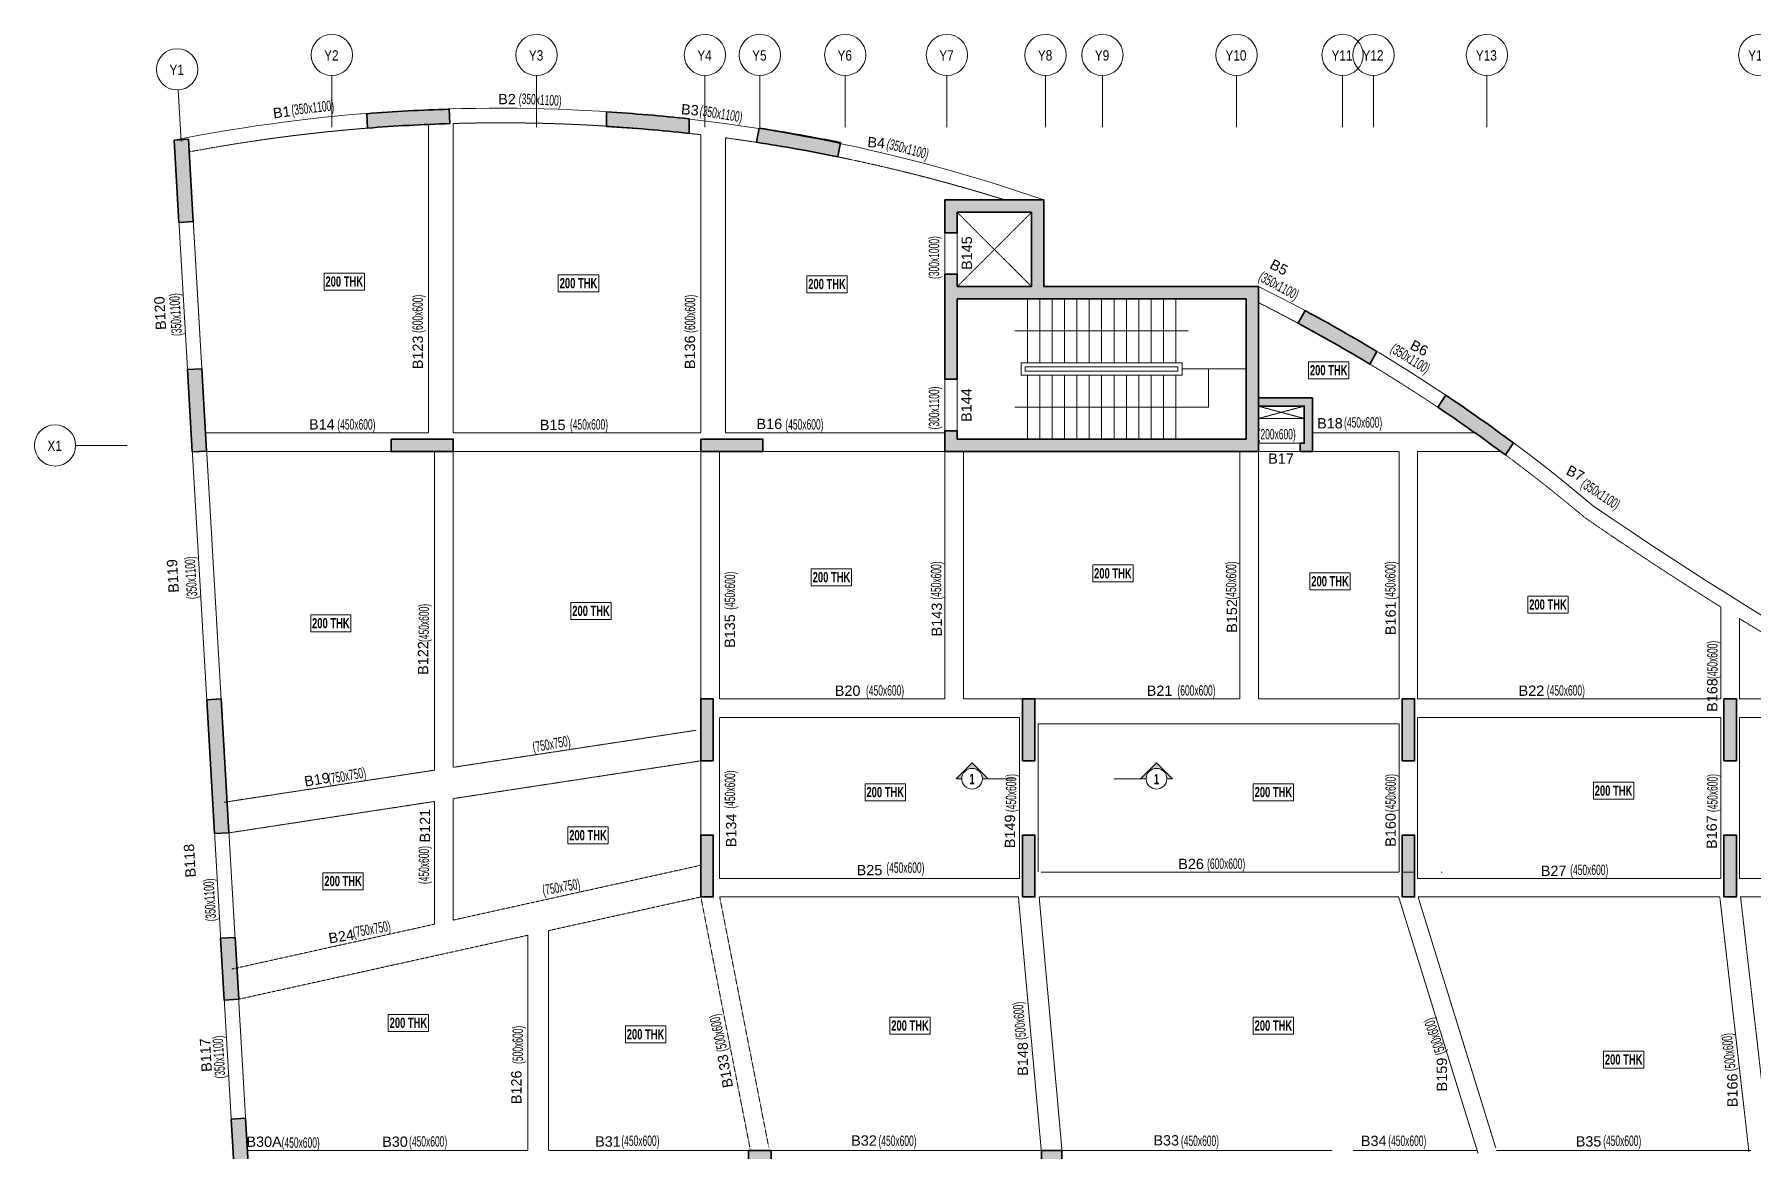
# Model space of a CAD drawing. Header units: millimetres. Extents: x -13 to 70221, y 3584 to 63200.
# Drawn here: x -13 to 41636, y 36136 to 63200 of the extents above; entities that cross this region are included whole.
import ezdxf
from ezdxf.enums import TextEntityAlignment as Align

# ---------------------------------------------------------------- set-up
doc = ezdxf.new("R2010")
doc.units = ezdxf.units.MM
doc.linetypes.add('Grid Line', pattern=[2222.5, 1270, -317.5, 317.5, -317.5])
doc.linetypes.add('HIDDEN', pattern=[0.375, 0.25, -0.125])
for name, color, linetype, lineweight in [('A-ANNO-DIMS', 8, 'Continuous', 15), ('A-DETL-MISC', 35, 'Continuous', 15), ('A-FLOR-IDEN', 11, 'Continuous', 9), ('A-GRIDS', 8, 'Continuous', 9), ('A-HIDD-ABVE', 8, 'HIDDEN', 20), ('G-ANNO-SYMB', 1, 'Continuous', 9), ('S-BEAM', 7, 'Continuous', 18), ('S-BEAM-IDEN', 2, 'Continuous', 9), ('S-COL HATCH', 9, 'Continuous', 0), ('S-COLS', 5, 'Continuous', 35), ('S-GRIDS', 8, 'Continuous', 9)]:
    doc.layers.add(name, color=color, linetype=linetype, lineweight=lineweight)
doc.layers.add('Beam Nos', color=7, linetype='Continuous')
doc.layers.add('changes', color=7, linetype='Continuous')
doc.styles.add('Arial Narrow', font='ARIALN.TTF', dxfattribs={"height": 400})
doc.styles.add('Dim.s & Anno.(Misc.)', font='ARIALN.TTF')
doc.styles.add('SC-BBS1', font='SansSerif')
doc.styles.add('Swis721 LtCn BT', font='swisscl.ttf', dxfattribs={"width": 0.9, "height": 233.355162})
doc.styles.add('Swis721 LtCn BT_B', font='', dxfattribs={"width": 0.9, "height": 246.918336})
doc.styles.get('Swis721 LtCn BT_B').set_extended_font_data('Swis721 LtCn BT', bold=True)
doc.dimstyles.new('A-GFC-100', dxfattribs={"dimscale": 100, "dimtxt": 1.75, "dimasz": 1.5, "dimexe": 1.5, "dimexo": 0, "dimgap": 1, "dimtad": 1, "dimdsep": 46, "dimtxsty": 'Dim.s & Anno.(Misc.)', "dimblk": 'ARCHTICK', "dimcen": 0, "dimdle": 1.5, "dimclrd": 256, "dimclre": 8, "dimclrt": 6, "dimazin": 2, "dimtfac": 1, "dimtix": 1, "dimtmove": 2, "dimatfit": 3, "dimfxl": 1, "dimtolj": 1, "dimlwd": -1, "dimlwe": 9, "dimarcsym": 0})

# ---------------------------------------------------------------- blocks, each defined once
blk = doc.blocks.new('_ARCHTICK')
at = {"color": 0, "linetype": 'ByBlock', "const_width": 0.15}
blk.add_lwpolyline([(-0.5, -0.5), (0.5, 0.5)], dxfattribs=at)
blk = doc.blocks.new('A$Cb7cd9481')
at = {"layer": 'S-COL HATCH', "transparency": 33554687}
h = blk.add_hatch(color=256, dxfattribs=at)
h.dxf.hatch_style = 1
h.paths.add_polyline_path([(-9681, 41101), (-9700, 41450, 0.01185), (-11697, 41341), (-11678, 40991, -0.011949)])
h = blk.add_hatch(color=256, dxfattribs=at)
h.dxf.hatch_style = 1
h.paths.add_polyline_path([(-3886, 40864), (-3886, 41216, 0.011892), (-5886, 41384), (-5886, 41033, -0.011992)])
h = blk.add_hatch(color=256, dxfattribs=at)
h.dxf.hatch_style = 1
h.paths.add_polyline_path([(-282, 40295), (-212, 40638, 0.011811), (-2182, 40990), (-2251, 40647, -0.01191)])
h = blk.add_hatch(color=256, dxfattribs=at)
h.dxf.hatch_style = 1
h.paths.add_polyline_path([(-16019, 40721), (-16368, 40700), (-16252, 38704), (-15902, 38724)])
h = blk.add_hatch(color=256, dxfattribs=at)
h.dxf.hatch_style = 1
h.paths.add_polyline_path([(9915, 37151), (4715, 37151), (4715, 39251), (2315, 39251), (2315, 38451), (2615, 38451), (2615, 38951), (4415, 38951), (4415, 37151), (2615, 37151), (2615, 37451), (2315, 37451), (2315, 34901), (2615, 34901), (2615, 36851), (9615, 36851), (9615, 33451), (2615, 33451), (2615, 33651), (2315, 33651), (2315, 33151), (9915, 33151)])
h = blk.add_hatch(color=256, dxfattribs=at)
h.dxf.hatch_style = 1
h.paths.add_polyline_path([(11046, 36567), (10880, 36258, -0.01191), (12618, 35269), (12784, 35577, 0.011811)])
h = blk.add_hatch(color=256, dxfattribs=at)
h.dxf.hatch_style = 1
h.paths.add_polyline_path([(-15694, 35157), (-16043, 35136), (-15927, 33140), (-15578, 33160)])
h = blk.add_hatch(color=256, dxfattribs=at)
h.dxf.hatch_style = 1
h.paths.add_polyline_path([(11225, 34450), (9915, 34450), (9915, 34250), (11025, 34250), (11025, 33350), (10925, 33350), (10925, 33151), (11225, 33150), (11225, 33350)])
h = blk.add_hatch(color=256, dxfattribs=at)
h.dxf.hatch_style = 1
h.paths.add_polyline_path([(14462, 34513), (14267, 34222, -0.01191), (15902, 33069), (16097, 33360, 0.011811)])
h = blk.add_hatch(color=256, dxfattribs=at)
h.dxf.hatch_style = 1
h.paths.add_polyline_path([(-11102, 33451), (-11102, 33151), (-9602, 33151), (-9602, 33451)])
h = blk.add_hatch(color=256, dxfattribs=at)
h.dxf.hatch_style = 1
h.paths.add_polyline_path([(-3600, 33451), (-3600, 33151), (-2100, 33151), (-2100, 33451)])
h = blk.add_hatch(color=256, dxfattribs=at)
h.dxf.hatch_style = 1
h.paths.add_polyline_path([(-15227, 27150), (-15577, 27130), (-15387, 23885), (-15038, 23905)])
h = blk.add_hatch(color=256, dxfattribs=at)
h.dxf.hatch_style = 1
h.paths.add_polyline_path([(-3600, 25651), (-3300, 25651), (-3300, 27151), (-3600, 27151)])
h = blk.add_hatch(color=256, dxfattribs=at)
h.dxf.hatch_style = 1
h.paths.add_polyline_path([(-3600, 25651), (-3300, 25651), (-3300, 27151), (-3600, 27151)])
h = blk.add_hatch(color=256, dxfattribs=at)
h.dxf.hatch_style = 1
h.paths.add_polyline_path([(4200, 25651), (4500, 25651), (4500, 27151), (4200, 27151)])
h = blk.add_hatch(color=256, dxfattribs=at)
h.dxf.hatch_style = 1
h.paths.add_polyline_path([(4200, 25651), (4500, 25651), (4500, 27151), (4200, 27151)])
h = blk.add_hatch(color=256, dxfattribs=at)
h.dxf.hatch_style = 1
h.paths.add_polyline_path([(13400, 25651), (13700, 25651), (13700, 27151), (13400, 27151)])
h = blk.add_hatch(color=256, dxfattribs=at)
h.dxf.hatch_style = 1
h.paths.add_polyline_path([(13400, 25651), (13700, 25651), (13700, 27151), (13400, 27151)])
h = blk.add_hatch(color=256, dxfattribs=at)
h.dxf.hatch_style = 1
h.paths.add_polyline_path([(21200, 25651), (21500, 25651), (21500, 27151), (21200, 27151)])
h = blk.add_hatch(color=256, dxfattribs=at)
h.dxf.hatch_style = 1
h.paths.add_polyline_path([(21200, 25651), (21500, 25651), (21500, 27151), (21200, 27151)])
h = blk.add_hatch(color=256, dxfattribs=at)
h.dxf.hatch_style = 1
h.paths.add_polyline_path([(-3600, 22351), (-3300, 22351), (-3300, 23851), (-3600, 23851)])
h = blk.add_hatch(color=256, dxfattribs=at)
h.dxf.hatch_style = 1
h.paths.add_polyline_path([(-3600, 22351), (-3300, 22351), (-3300, 23851), (-3600, 23851)])
h = blk.add_hatch(color=256, dxfattribs=at)
h.dxf.hatch_style = 1
h.paths.add_polyline_path([(4200, 22351), (4500, 22351), (4500, 23851), (4200, 23851)])
h = blk.add_hatch(color=256, dxfattribs=at)
h.dxf.hatch_style = 1
h.paths.add_polyline_path([(4200, 22351), (4500, 22351), (4500, 23851), (4200, 23851)])
h = blk.add_hatch(color=256, dxfattribs=at)
h.dxf.hatch_style = 1
h.paths.add_polyline_path([(13400, 22351), (13700, 22351), (13700, 23851), (13400, 23851)])
h = blk.add_hatch(color=256, dxfattribs=at)
h.dxf.hatch_style = 1
h.paths.add_polyline_path([(13400, 22351), (13700, 22351), (13700, 23851), (13400, 23851)])
h = blk.add_hatch(color=256, dxfattribs=at)
h.dxf.hatch_style = 1
h.paths.add_polyline_path([(21200, 22351), (21500, 22351), (21500, 23851), (21200, 23851)])
h = blk.add_hatch(color=256, dxfattribs=at)
h.dxf.hatch_style = 1
h.paths.add_polyline_path([(21200, 22351), (21500, 22351), (21500, 23851), (21200, 23851)])
h = blk.add_hatch(color=256, dxfattribs=at)
h.dxf.hatch_style = 1
h.paths.add_polyline_path([(-15239, 21348), (-15152, 19851), (-14802, 19871), (-14890, 21369)])
h = blk.add_hatch(color=256, dxfattribs=at)
h.dxf.hatch_style = 1
h.paths.add_polyline_path([(-14983, 16966), (-14896, 15469), (-14547, 15489), (-14634, 16986)])
at = {"layer": 'S-COLS'}
for p, q in [((4715, 39251, 0), (2315, 39251, 0)), ((4715, 37151, 0), (4715, 39251, 0)), ((4415, 38951, 0), (2615, 38951, 0)), ((4415, 37151, 0), (4415, 38951, 0)), ((4415, 37151, 0), (2615, 37151)), ((9915, 37151), (4715, 37151, 0)), ((9915, 33151), (9915, 37151)), ((2615, 36851), (9615, 36851)), ((2615, 34901), (2615, 36851)), ((9615, 36851), (9615, 33451)), ((2315, 34901), (2615, 34901)), ((2315, 33651), (2315, 33151)), ((2615, 33651), (2315, 33651)), ((2615, 33451), (2615, 33651)), ((9615, 33451), (2615, 33451)), ((2315, 33151), (9915, 33151))]:
    blk.add_line(p, q, dxfattribs=at)
at = {"layer": 'S-COLS', "elevation": 0}
for points in [[(-9700, 41450, 0.01185), (-11697, 41341), (-11678, 40991, -0.011949), (-9681, 41101), (-9700, 41450)], [(-5886, 41384, -0.011892), (-3886, 41216), (-3886, 40864, 0.011992), (-5886, 41033), (-5886, 41384)], [(-282, 40295), (-212, 40638, 0.011811), (-2182, 40990), (-2251, 40647, -0.01191), (-282, 40295)], [(12784, 35577, 0.011811), (11046, 36567), (10880, 36258, -0.01191), (12618, 35269), (12784, 35577)], [(14462, 34513), (14267, 34222, -0.01191), (15902, 33069), (16097, 33360, 0.011811), (14462, 34513)]]:
    blk.add_lwpolyline(points, format="xyb", dxfattribs=at)
for points in [[(-16368, 40700), (-16019, 40721), (-15902, 38724), (-16252, 38704)], [(-16043, 35136), (-15694, 35157), (-15578, 33160), (-15927, 33140)], [(-11102, 33451), (-11102, 33151), (-9602, 33151), (-9602, 33451)], [(-3600, 33451), (-3600, 33151), (-2100, 33151), (-2100, 33451)], [(-15577, 27130), (-15227, 27150), (-15038, 23905), (-15387, 23885)], [(-3600, 25651), (-3300, 25651), (-3300, 27151), (-3600, 27151)], [(-3600, 25651), (-3300, 25651), (-3300, 27151), (-3600, 27151)], [(4200, 25651), (4500, 25651), (4500, 27151), (4200, 27151)], [(4200, 25651), (4500, 25651), (4500, 27151), (4200, 27151)], [(13400, 25651), (13700, 25651), (13700, 27151), (13400, 27151)], [(13400, 25651), (13700, 25651), (13700, 27151), (13400, 27151)], [(21200, 25651), (21500, 25651), (21500, 27151), (21200, 27151)], [(21200, 25651), (21500, 25651), (21500, 27151), (21200, 27151)], [(-3600, 22351), (-3300, 22351), (-3300, 23851), (-3600, 23851)], [(-3600, 22351), (-3300, 22351), (-3300, 23851), (-3600, 23851)], [(4200, 22351), (4500, 22351), (4500, 23851), (4200, 23851)], [(4200, 22351), (4500, 22351), (4500, 23851), (4200, 23851)], [(13400, 22351), (13700, 22351), (13700, 23851), (13400, 23851)], [(13400, 22351), (13700, 22351), (13700, 23851), (13400, 23851)], [(21200, 22351), (21500, 22351), (21500, 23851), (21200, 23851)], [(21200, 22351), (21500, 22351), (21500, 23851), (21200, 23851)], [(-15239, 21348), (-14890, 21369), (-14802, 19871), (-15152, 19851)], [(-14983, 16966), (-14634, 16986), (-14547, 15489), (-14896, 15469)]]:
    blk.add_lwpolyline(points, close=True, dxfattribs=at)
for points in [[(2615, 38951), (2615, 38451), (2315, 38451), (2315, 39251)], [(2615, 37151), (2615, 37451), (2315, 37451), (2315, 34901)], [(9915, 34450), (11225, 34450), (11225, 33350), (11225, 33150), (10925, 33151), (10925, 33350), (11025, 33350), (11025, 34250), (9915, 34250), (9915, 34450)]]:
    blk.add_lwpolyline(points, dxfattribs=at)
blk = doc.blocks.new('A$C0921b736')
at = {"layer": 'S-COL HATCH', "transparency": 33554687}
h = blk.add_hatch(color=256, dxfattribs=at)
h.dxf.hatch_style = 1
h.paths.add_polyline_path([(5425, 11675), (5425, 11275), (10175, 11275), (10175, 11675)])
h.paths.add_polyline_path([(5425, 11675), (5975, 11675), (5975, 22675), (5425, 22675)])
h = blk.add_hatch(color=256, dxfattribs=at)
h.dxf.hatch_style = 1
h.paths.add_polyline_path([(12525, 12975), (13025, 12975), (13025, 22675), (12525, 22675)])
at = {"layer": 'S-COLS'}
blk.add_lwpolyline([(5425, 11675), (5425, 22675), (5975, 22675), (5975, 11675), (5425, 11675)], dxfattribs=at)
at = {"layer": 'S-COLS', "elevation": 0}
blk.add_lwpolyline([(12525, 12975), (13025, 12975), (13025, 22675), (12525, 22675)], close=True, dxfattribs=at)
blk = doc.blocks.new('Grid - Type 1 Structural-6743905-9TH FLOOR LVL')
at = {"layer": 'A-GRIDS'}
blk.add_circle((0, 0), 4, dxfattribs=at)
blk = doc.blocks.new('A$C45bf0ae9')
at = {"layer": 'S-GRIDS', "linetype": 'Grid Line'}
for p, q in [((-12545, 41014), (-12545, 42264)), ((-7583, 41014), (-7583, 42264)), ((-3500, 41014), (-3500, 42264)), ((-2170, 41014), (-2170, 42264)), ((-100, 41014), (-100, 42264)), ((2365, 41014), (2365, 42264)), ((4755, 41014), (4755, 42264)), ((6135, 41014), (6135, 42264)), ((9385, 41014), (9385, 42264)), ((11955, 41014), (11955, 42264)), ((12705, 41014), (12705, 42264)), ((15455, 41014), (15455, 42264)), ((-16192, 40669), (-16265, 41917)), ((-17504, 33297), (-18754, 33297))]:
    blk.add_line(p, q, dxfattribs=at)
at = {"layer": 'A-GRIDS', "xscale": 124.9999999999999, "yscale": 124.9999999999999, "zscale": 124.9999999999999}
for p, rotation in [((-16294, 42416), 3.339999999999538), ((-19254, 33297), 89.99999999999982)]:
    blk.add_blockref('Grid - Type 1 Structural-6743905-9TH FLOOR LVL', p, dxfattribs=dict(at, rotation=rotation))
for p in [(-12545, 42764), (-7583, 42764), (-3500, 42764), (-2170, 42764), (-100, 42764), (2365, 42764), (4755, 42764), (6135, 42764), (9385, 42764), (11955, 42764), (12705, 42764), (15455, 42764), (22055, 42764)]:
    blk.add_blockref('Grid - Type 1 Structural-6743905-9TH FLOOR LVL', p, dxfattribs=at)
at = {"layer": 'A-GRIDS', "lineweight": 18, "char_height": 250, "attachment_point": 1, "style": 'Arial Narrow'}
for s, insert, width in [('Y1', (-16480, 42530), 440.93), ('Y2', (-12731, 42879), 440.93), ('Y3', (-7769, 42879), 440.93), ('Y4', (-3686, 42879), 440.93), ('Y5', (-2356, 42879), 440.93), ('Y6', (-286, 42879), 440.93), ('Y7', (2179, 42879), 440.93), ('Y8', (4569, 42879), 440.93), ('Y9', (5949, 42879), 440.93), ('Y10', (9116, 42879), 641.35), ('Y11', (11686, 42879), 641.35), ('Y12', (12436, 42879), 641.35), ('Y13', (15186, 42879), 641.35), ('Y14', (21786, 42879), 641.35), ('X1', (-19437, 33415), 440.93)]:
    blk.add_mtext(s, dxfattribs=dict(at, insert=insert, width=width))
blk = doc.blocks.new('Detail View - M_Section Head - Structural Type 1-785420-STILT FLOOR FRAMING PLAN')
at = {"layer": 'G-ANNO-SYMB'}
h = blk.add_hatch(color=9, dxfattribs=at)
edge = h.paths.add_edge_path(flags=0)
edge.add_line((-8.5, 0), (-9.86, 0))
edge.add_line((-9.86, 0), (-5.99, 3.87))
edge.add_line((-5.99, 3.87), (-2.12, 0))
edge.add_line((-2.12, 0), (-3.5, 0))
edge.add_arc((-6, 0), 2.5, 360, 540)
for p, q in [((-5.99, 3.87), (-9.86, 0)), ((-5.99, 3.87), (-2.12, 0)), ((-8.5, 0), (-9.86, 0)), ((-3.5, 0), (-2.12, 0))]:
    blk.add_line(p, q, dxfattribs=at)
at = {"layer": 'G-ANNO-SYMB', "color": 5}
for p, q in [((-5.99, 3.87), (-9.86, 0)), ((-2.12, 0), (-5.99, 3.87)), ((-9.86, 0), (-8.5, 0)), ((-3.5, 0), (4.24, 0)), ((-3.5, 0), (-2.12, 0))]:
    blk.add_line(p, q, dxfattribs=at)
at = {"layer": 'G-ANNO-SYMB'}
blk.add_arc((-6, 0), 2.5, 360, 180, dxfattribs=at)
at = {"layer": 'G-ANNO-SYMB', "color": 5}
for start, end in [(360, 180), (180, 360)]:
    blk.add_arc((-6, 0), 2.5, start, end, dxfattribs=at)
blk = doc.blocks.new('A$C21ee9bdd')
at = {"layer": 'A-DETL-MISC'}
for p, q in [((-5300, 0), (-5300, -1550)), ((-5000, 0), (-5000, -1550)), ((-4700, 0), (-4700, -1550)), ((-4400, 0), (-4400, -1550)), ((-4100, 0), (-4100, -1550)), ((-3800, 0), (-3800, -1550)), ((-3500, 0), (-3500, -1550)), ((-3200, 0), (-3200, -1550)), ((-2900, 0), (-2900, -1550)), ((-2600, 0), (-2600, -1550)), ((-2300, 0), (-2300, -1550)), ((-2000, 0), (-2000, -1550)), ((-1700, 0), (-1700, -1550)), ((-5300, -3400), (-5300, -1850)), ((-5000, -3400), (-5000, -1850)), ((-4700, -3400), (-4700, -1850)), ((-4400, -3400), (-4400, -1850)), ((-4100, -3400), (-4100, -1850)), ((-3800, -3400), (-3800, -1850)), ((-3500, -3400), (-3500, -1850)), ((-3200, -3400), (-3200, -1850)), ((-2900, -3400), (-2900, -1850)), ((-2600, -3400), (-2600, -1850)), ((-2300, -3400), (-2300, -1850)), ((-2000, -3400), (-2000, -1850)), ((-1700, -3400), (-1700, -1850)), ((-1550, -1700), (0, -1700))]:
    blk.add_line(p, q, dxfattribs=at)
for points in [[(-1550, -1550), (-1550, -1850), (-5450, -1850), (-5450, -1550)], [(-1650, -1650), (-1650, -1750), (-5350, -1750), (-5350, -1650)]]:
    blk.add_lwpolyline(points, close=True, dxfattribs=at)
at = {"layer": 'A-ANNO-DIMS', "ltscale": 500}
for points in [[(-1400, -775), (-5600, -775)], [(-1700, -2625), (-912, -2625), (-912, -1700)], [(-5600, -2625), (-1700, -2625)]]:
    blk.add_leader(points, dimstyle='A-GFC-100', override={"dimasz": 0.002, "dimtad": 0, "dimfxl": 0.18, "dimarcsym": 1}, dxfattribs=at)

msp = doc.modelspace()

# ---------------------------------------------------------------- linework, layer by layer
at = {"layer": 'A-FLOR-IDEN', "color": 8, "flags": 128}
for points in [[(7986, 57411), (7986, 56999), (7009, 56999), (7009, 57411)], [(7986, 57411), (7986, 56999), (7009, 56999), (7009, 57411)], [(13665, 57370), (13665, 56958), (12687, 56958), (12687, 57370)], [(13665, 57370), (13665, 56958), (12687, 56958), (12687, 57370)], [(19689, 57349), (19689, 56937), (18711, 56937), (18711, 57349)], [(19689, 57349), (19689, 56937), (18711, 56937), (18711, 57349)], [(31848, 55260), (31848, 54848), (30871, 54848), (30871, 55260)], [(31848, 55260), (31848, 54848), (30871, 54848), (30871, 55260)], [(19797, 50243), (19797, 49831), (18819, 49831), (18819, 50243)], [(19797, 50243), (19797, 49831), (18819, 49831), (18819, 50243)], [(31881, 50142), (31881, 49730), (30904, 49730), (30904, 50142)], [(31881, 50142), (31881, 49730), (30904, 49730), (30904, 50142)], [(37164, 49578), (37164, 49166), (36186, 49166), (36186, 49578)], [(37164, 49578), (37164, 49166), (36186, 49166), (36186, 49578)], [(13969, 49424), (13969, 49012), (12991, 49012), (12991, 49424)], [(13969, 49424), (13969, 49012), (12991, 49012), (12991, 49424)], [(7661, 49127), (7661, 48715), (6684, 48715), (6684, 49127)], [(7661, 49127), (7661, 48715), (6684, 48715), (6684, 49127)], [(21099, 45031), (21099, 44619), (20122, 44619), (20122, 45031)], [(21099, 45031), (21099, 44619), (20122, 44619), (20122, 45031)], [(30508, 45031), (30508, 44619), (29530, 44619), (29530, 45031)], [(30508, 45031), (30508, 44619), (29530, 44619), (29530, 45031)], [(38753, 45066), (38753, 44654), (37775, 44654), (37775, 45066)], [(38753, 45066), (38753, 44654), (37775, 44654), (37775, 45066)], [(13894, 43984), (13894, 43572), (12917, 43572), (12917, 43984)], [(13894, 43984), (13894, 43572), (12917, 43572), (12917, 43984)], [(7959, 42873), (7959, 42461), (6981, 42461), (6981, 42873)], [(7959, 42873), (7959, 42461), (6981, 42461), (6981, 42873)], [(9542, 39438), (9542, 39026), (8565, 39026), (8565, 39438)], [(9542, 39438), (9542, 39026), (8565, 39026), (8565, 39438)], [(15289, 39158), (15289, 38746), (14312, 38746), (14312, 39158)], [(15289, 39158), (15289, 38746), (14312, 38746), (14312, 39158)], [(21700, 39371), (21700, 38959), (20723, 38959), (20723, 39371)], [(21700, 39371), (21700, 38959), (20723, 38959), (20723, 39371)], [(30508, 39371), (30508, 38959), (29530, 38959), (29530, 39371)], [(30508, 39371), (30508, 38959), (29530, 38959), (29530, 39371)], [(38999, 38548), (38999, 38136), (38021, 38136), (38021, 38548)], [(38999, 38548), (38999, 38136), (38021, 38136), (38021, 38548)]]:
    msp.add_lwpolyline(points, close=True, dxfattribs=at)
at = {"layer": 'A-FLOR-IDEN', "color": 8, "elevation": 0, "flags": 128}
msp.add_lwpolyline([(26617, 50335), (26617, 49924), (25640, 49924), (25640, 50335)], close=True, dxfattribs=at)
msp.add_lwpolyline([(26617, 50335), (26617, 49924), (25640, 49924), (25640, 50335)], close=True, dxfattribs=at)
at = {"layer": 'A-HIDD-ABVE', "linetype": 'HIDDEN'}
for p, q in [((22356, 58887, 0), (24156, 57087, 0)), ((22356, 57087, 0), (24156, 58887, 0)), ((29656, 54186, 0), (30766, 53886, 0)), ((29656, 53886, 0), (30766, 54186, 0))]:
    msp.add_line(p, q, dxfattribs=at)
at = {"layer": 'S-BEAM', "linetype": 'HIDDEN'}
for p, q in [((16141, 53536, 0), (16141, 60766, 0)), ((22056, 58386, 0), (22056, 57386, 0)), ((22056, 54836, 0), (22056, 53586, 0)), ((4137, 53536), (9539, 53536)), ((10139, 53536), (16141, 53536)), ((16741, 53536), (22056, 53536)), ((30984, 53536, 0), (34911, 53536, 0)), ((4164, 53086), (17108, 53086)), ((9689, 45361, 0), (9689, 53087, 0)), ((10139, 45430, 0), (10139, 53087, 0)), ((16141, 47086, 0), (16141, 53086, 0)), ((16591, 47086, 0), (16591, 53086, 0)), ((16591, 53086), (22056, 53086, 0)), ((22056, 47086, 0), (22056, 53086, 0)), ((22506, 47086, 0), (22506, 53086, 0)), ((29206, 47086, 0), (29206, 53086, 0)), ((29656, 53286, 0), (30666, 53286, 0)), ((29656, 53086, 0), (33066, 53086)), ((29656, 47086, 0), (29656, 53086, 0)), ((33066, 47086), (33066, 53087, 0)), ((33516, 53086), (35534, 53086)), ((33516, 47086), (33516, 53086, 0)), ((40866, 47086), (40866, 49315, 0)), ((41316, 47086), (41316, 49035)), ((16591, 47086), (22056, 47086)), ((22506, 47086), (29206, 47086)), ((29656, 47086), (33066, 47086)), ((33516, 47086), (40866, 47086)), ((41316, 47086), (44647, 47086)), ((10139, 45430, 0), (16028, 46328, 0)), ((16141, 43036, 0), (16141, 46336, 0)), ((16591, 42736, 0), (16591, 46636, 0)), ((16591, 46636), (23866, 46636)), ((23866, 42736), (23866, 46636)), ((24316, 42886), (24316, 46486)), ((24316, 46486), (33066, 46486)), ((33066, 42886), (33066, 46486)), ((33516, 46636), (40866, 46636)), ((33516, 42736), (33516, 46636)), ((40866, 42736), (40866, 46636)), ((41316, 46636), (45468, 46636)), ((41316, 42736), (41316, 46636)), ((10139, 44671, 0), (16141, 45587, 0)), ((4590, 44583), (9689, 45361, 0)), ((4703, 43841), (9689, 44602, 0)), ((9689, 41627, 0), (9689, 44602, 0)), ((10139, 41727, 0), (10139, 44671, 0)), ((10139, 41726, 0), (16141, 43055, 0)), ((23866, 42736), (16591, 42736)), ((24391, 42886), (33066, 42886)), ((33141, 42886), (33441, 42886)), ((40866, 42736), (33516, 42736)), ((34088, 42886), (34108, 42886)), ((41316, 42736), (52082, 42736)), ((11945, 42123), (11945, 42126)), ((12395, 42222), (12395, 42226)), ((12445, 41469, 0), (16141, 42287, 0)), ((17345, 36136), (16141, 42286, 0)), ((17787, 36222), (16599, 42287, 0)), ((23840, 42286), (16600, 42286)), ((23840, 42286, 0), (24396, 36113, 0)), ((24342, 42287, 0), (24894, 36158, 0)), ((24342, 42286), (33056, 42286)), ((33056, 42286, 0), (34980, 36069)), ((40840, 42286), (33527, 42286)), ((33527, 42286, 0), (35410, 36202)), ((41547, 36107), (40840, 42286, 0)), ((42044, 36164), (41343, 42287, 0)), ((45038, 42286), (41343, 42286)), ((4777, 40539, 0), (9689, 41627, 0)), ((4939, 39807, 0), (11945, 41358, 0)), ((11945, 36136), (11945, 41358)), ((12445, 36136), (12445, 41469)), ((5152, 36136), (11945, 36136)), ((12445, 36136), (17345, 36136)), ((17845, 36136), (24395, 36136, 0)), ((31445, 36136), (24895, 36136, 0)), ((31945, 36136), (34968, 36136)), ((41595, 36136), (35423, 36136))]:
    msp.add_line(p, q, dxfattribs=at)
at = {"layer": 'S-BEAM'}
for p, q in [((22356, 58386, 0), (22356, 57386, 0)), ((22356, 54836, 0), (22356, 53586, 0)), ((29656, 53886, 0), (30766, 53886, 0))]:
    msp.add_line(p, q, dxfattribs=at)
at = {"layer": 'S-BEAM', "ltscale": 250000, "elevation": 0}
for points in [[(24456, 59187, 0.133142), (3372, 60636), (6568, 5862)], [(69896, 38299, -0.104419), (37779, 51764, 0.059137), (29656, 57087, 0.059137)]]:
    msp.add_lwpolyline(points, format="xyb", dxfattribs=at)
at = {"layer": 'S-BEAM', "linetype": 'HIDDEN', "elevation": 0}
for points in [[(9539, 53536), (9539, 61017, 0.03577), (3740, 60350), (4137, 53536)], [(16141, 60766, 0.036805), (10139, 61039), (10139, 53536)], [(23505, 59187, 0.042483), (16741, 60690), (16741, 53536)], [(33066, 54769, 0.023987), (29656, 56696, 0.023563)], [(34911, 53536, 0.013584), (33066, 54769, 0.010315)], [(40866, 49315, -0.01167), (37566, 51486, 0.015835), (35534, 53086, 0.015835)], [(44647, 47086, -0.0114), (41316, 49035)]]:
    msp.add_lwpolyline(points, format="xyb", dxfattribs=at)
msp.add_lwpolyline([(4164, 53086), (5152, 36136)], dxfattribs=at)

# ---------------------------------------------------------------- block references
at = {"layer": 'Beam Nos'}
msp.add_blockref('A$C45bf0ae9', (19741, 19936), dxfattribs=at)
msp.add_blockref('A$C45bf0ae9', (19741, 19936), dxfattribs=at)
at = {"layer": 'changes'}
msp.add_blockref('A$C0921b736', (11870, 13461), dxfattribs=at)
at = {"layer": 'G-ANNO-SYMB', "extrusion": (0, 0, -1), "yscale": 99.99999999999991, "zscale": 99.99999999999991}
for p, xscale in [((-23315, 45152), -99.99999999999991), ((-26586, 45152), 99.99999999999991)]:
    msp.add_blockref('Detail View - M_Section Head - Structural Type 1-785420-STILT FLOOR FRAMING PLAN', p, dxfattribs=dict(at, xscale=xscale))
at = {"layer": 'S-BEAM'}
msp.add_blockref('A$Cb7cd9481', (19741, 19936), dxfattribs=at)
at = {"layer": 'S-BEAM-IDEN'}
msp.add_blockref('A$C21ee9bdd', (29356, 56787, 0), dxfattribs=at)

# ---------------------------------------------------------------- texts
at = {"layer": 'A-FLOR-IDEN', "color": 1, "char_height": 246.9, "width": 1155, "attachment_point": 2, "line_spacing_factor": 0.964267, "style": 'Swis721 LtCn BT_B'}
for insert in [(7498, 57333), (7498, 57333), (13176, 57292), (13176, 57292), (19200, 57271), (19200, 57271), (31360, 55182), (31360, 55182), (19308, 50165), (19308, 50165), (26129, 50257), (26129, 50257), (31393, 50064), (31393, 50064), (13480, 49346), (13480, 49346), (36675, 49500), (36675, 49500), (7173, 49049), (7173, 49049), (38264, 44988), (38264, 44988), (20611, 44953), (20611, 44953), (30019, 44953), (30019, 44953), (13406, 43906), (13406, 43906), (7470, 42795), (7470, 42795), (9054, 39360), (9054, 39360), (21212, 39293), (21212, 39293), (30019, 39293), (30019, 39293), (14801, 39080), (14801, 39080), (38510, 38470), (38510, 38470)]:
    msp.add_mtext('200 THK', dxfattribs=dict(at, insert=insert))
at = {"layer": 'Beam Nos', "color": 3, "style": 'SC-BBS1'}
for s, p in [('B2', (11443, 61430, 0)), ('B14', (6955, 53544, 0)), ('B15', (12551, 53531, 0)), ('B16', (17803, 53556, 0)), ('B18', (31390, 53571, 0)), ('B17', (30205, 52714, 0)), ('B20', (19699, 47087)), ('B21', (27259, 47087)), ('B22', (36274, 47087)), ('B25', (20229, 42737)), ('B26', (28025, 42888)), ('B27', (36812, 42720)), ('B30A', (5555, 36153)), ('B30', (8728, 36153)), ('B31', (13889, 36158)), ('B32', (20096, 36181)), ('B33', (27423, 36186)), ('B34', (32451, 36173)), ('B35', (37659, 36160))]:
    msp.add_text(s, height=250, dxfattribs=at).set_placement(p, align=Align.BOTTOM_CENTER)
for s, rotation, p in [('B1', 7.5492, (6009, 61114)), ('B3', 355.1339, (15860, 61172, 0)), ('B4', 355.1339, (20377, 60377, 0)), ('B145', 90, (22788, 57897, 0)), ('B5', 332.6483, (30064, 57377, 0)), ('B123', 90, (9479, 55490)), ('B136', 90, (16077, 55492, 0)), ('B6', 332.6483, (33463, 55419)), ('B144', 90, (22778, 54211)), ('B7', 332.6483, (37247, 52381, 0)), ('B143', 90, (22059, 49012)), ('B152', 90, (29214, 49099, 0)), ('B161', 90, (33060, 49043, 0)), ('B135', 90, (17044, 48733, 0)), ('B122', 90, (9608, 48079)), ('B168', 90, (40857, 47182, 0)), ('B19', 9.4583, (6871, 44937, 0)), ('B121', 90, (9654, 44016)), ('B134', 90, (17076, 43901, 0)), ('B149', 90, (23834, 43877, 0)), ('B160', 90, (33060, 43912, 0)), ('B167', 90, (40843, 43858, 0)), ('B24', 9.4583, (7458, 41134)), ('B148', 90, (24144, 38360, 0)), ('B133', 99.9638, (16928, 38098, 0)), ('B159', 90, (34303, 37981, 0)), ('B126', 90, (11870, 37671)), ('B166', 90, (41345, 37598, 0))]:
    msp.add_text(s, height=250, rotation=rotation, dxfattribs=at).set_placement(p, align=Align.BOTTOM_CENTER)
at = {"layer": 'Beam Nos', "style": 'SC-BBS1'}
for s, p in [('B120', (3234, 56451, 0)), ('B119', (3542, 50080, 0)), ('B118', (3953, 43177, 0)), ('B117', (4342, 38465, 0))]:
    msp.add_text(s, height=250, rotation=93.339, dxfattribs=at).set_placement(p, align=Align.BOTTOM_CENTER)
at = {"layer": 'G-ANNO-SYMB', "color": 5, "char_height": 247, "width": 330, "attachment_point": 2, "line_spacing_factor": 0.964267, "style": 'Swis721 LtCn BT_B'}
for insert in [(22715, 45268), (27186, 45268)]:
    msp.add_mtext('1', dxfattribs=dict(at, insert=insert))
at = {"layer": 'S-BEAM-IDEN', "style": 'Swis721 LtCn BT', "width": 0.8}
for s, rotation, p in [('(350x1100)', 356.8406, (11723, 61521)), ('(350x1100)', 6.479, (6231, 61241)), ('(350x1100)', 350.6854, (16103, 61236)), ('(350x1100)', 345.0547, (20626, 60439)), ('(300x1000)', 90, (21918, 57270, 0)), ('(350x1100)', 331.7974, (29637, 57244)), ('(350x1100)', 93.6044, (3565, 55894, 0)), ('(600x600)', 90, (9402, 55964)), ('(600x600)', 90, (16004, 55964, 0)), ('(350x1100)', 327.9834, (32835, 55512)), ('(300x1100)', 90, (21918, 53623, 0)), ('(450x600)', 360, (7331, 53619)), ('(450x600)', 360, (12969, 53619)), ('(450x600)', 360, (18191, 53619)), ('(450x600)', 360, (31733, 53667, 0)), ('(200x600)', 360, (29638, 53382, 0)), ('(350x1100)', 326.3571, (37453, 52240)), ('(350x1100)', 93.6044, (3938, 49514, 0)), ('(450x600)', 90, (21969, 49497, 0)), ('(450x600)', 90, (29119, 49497, 0)), ('(450x600)', 90, (32979, 49497, 0)), ('(450x600)', 90, (16971, 49250)), ('(450x600)', 90, (9552, 48468, 0)), ('(450x600)', 90, (40786, 47573, 0)), ('(450x600)', 360, (20145, 47169)), ('(600x600)', 360, (27694, 47169)), ('(450x600)', 360, (36647, 47169)), ('(750x750)', 10.4095, (12089, 45791)), ('(750x750)', 10.4095, (7132, 45023)), ('(450x600)', 90, (16971, 44429)), ('(450x600)', 90, (23786, 44344, 0)), ('(450x600)', 90, (32986, 44344, 0)), ('(450x600)', 90, (40786, 44344, 0)), ('(450x600)', 90, (9552, 42598, 0)), ('(450x600)', 360, (20638, 42872)), ('(600x600)', 360, (28413, 42969)), ('(450x600)', 360, (37214, 42819)), ('(350x1100)', 93.6044, (4393, 41703, 0)), ('(750x750)', 10.4095, (12325, 42323, 0)), ('(750x750)', 10.4095, (7730, 41304, 0)), ('(500x600)', 95.0796, (24029, 38833, 0)), ('(500x600)', 103.064, (16789, 38564)), ('(500x600)', 109.1773, (34197, 38508, 0)), ('(350x1100)', 93.6044, (4616, 37893, 0)), ('(500x600)', 90, (11828, 38239)), ('(500x600)', 96.2612, (41228, 38077, 0)), ('(450x600)', 360, (5981, 36206)), ('(450x600)', 360, (9070, 36235))]:
    msp.add_text(s, height=250, rotation=rotation, dxfattribs=at).set_placement(p)
for p in [(14215, 36251), (20447, 36251), (27778, 36251), (32803, 36251), (38013, 36251)]:
    msp.add_text('(450x600)', height=250, dxfattribs=at).set_placement(p)

doc.saveas('drawing.dxf')
